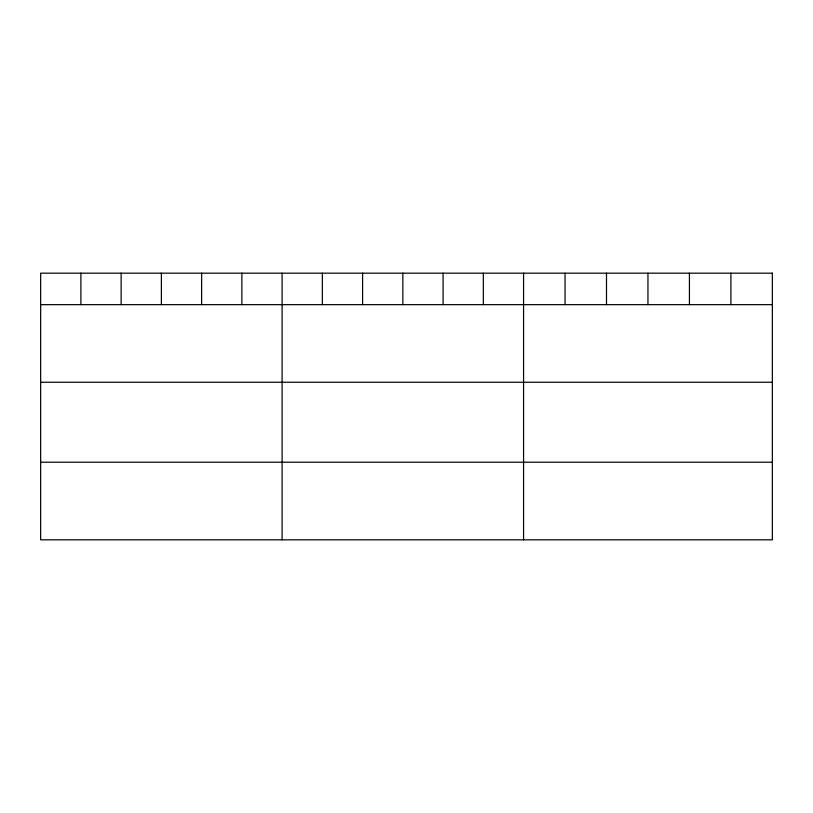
<?xml version="1.0" encoding="UTF-8"?>
<svg xmlns="http://www.w3.org/2000/svg" width="813" height="813" viewBox="0 0 813 813"><rect width="100%" height="100%" fill="white"/><g stroke="black" fill="none" stroke-linecap="round" stroke-linejoin="round"><path stroke-width="1.22" d="M40.65 304.651L772.35 304.651M40.65 382.252L772.35 382.252M40.65 462.211L772.35 462.211M730.887 273.178L730.887 304.651M689.424 273.178L689.424 304.651M647.961 273.178L647.961 304.651M606.498 273.178L606.498 304.651M565.035 273.178L565.035 304.651M523.572 273.178L523.572 539.822M483.329 273.178L483.329 304.651M443.085 273.178L443.085 304.651M402.841 273.178L402.841 304.651M362.598 273.178L362.598 304.651M322.355 273.178L322.355 304.651M282.111 273.178L282.111 539.822M241.868 273.178L241.868 304.651M201.624 273.178L201.624 304.651M161.381 273.178L161.381 304.651M121.137 273.178L121.137 304.651M80.894 273.178L80.894 304.651M772.35 273.178L40.65 273.178L40.65 539.822L772.35 539.822L772.35 273.178"/></g></svg>
